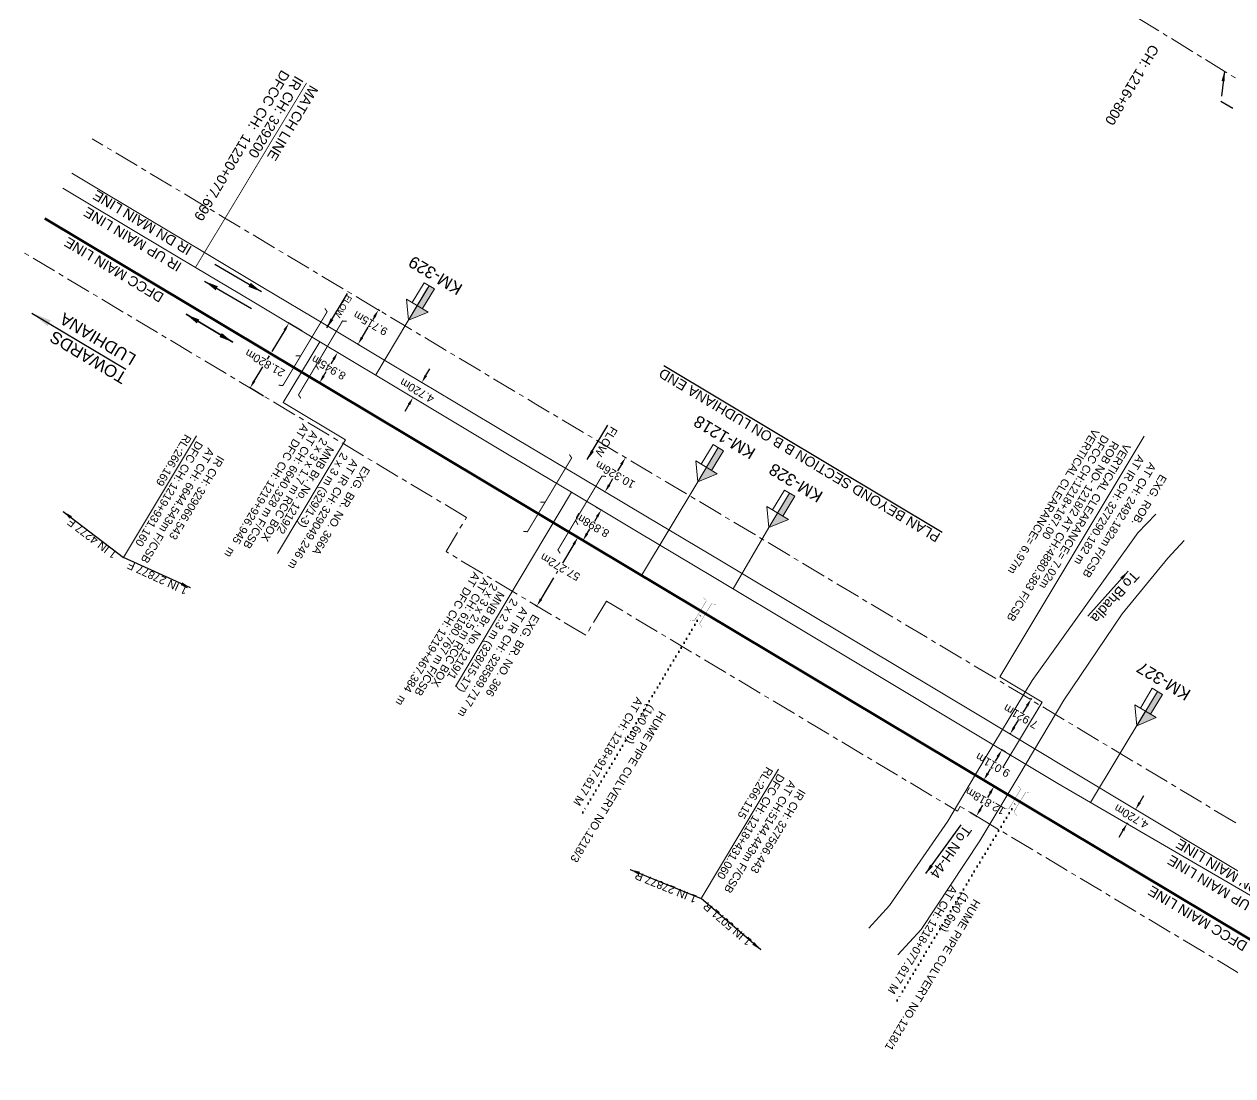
# Model space of a CAD drawing. Header units: metres. Extents: x 622835 to 629437, y 3390046 to 3394575.
# Drawn here: x 623036.9 to 623339, y 3393997.9 to 3394260.8 of the extents above; entities that cross this region are included whole.
import ezdxf
from ezdxf.enums import TextEntityAlignment as Align

# ---------------------------------------------------------------- set-up
doc = ezdxf.new("R2010")
doc.units = ezdxf.units.M
doc.header["$LTSCALE"] = 2
doc.header["$MEASUREMENT"] = 0
doc.header["$PDMODE"] = 35
doc.header["$PDSIZE"] = 5
for name, pattern in [('CENTER', [2, 1.25, -0.25, 0.25, -0.25]), ('DOT', [0.25, 0, -0.25]), ('PHANTOM2', [1.25, 0.625, -0.125, 0.125, -0.125, 0.125, -0.125])]:
    doc.linetypes.add(name, pattern=pattern)
doc.layers.get('Defpoints').update_dxf_attribs({"color": 5, "lineweight": 0})
for name, color, linetype, lineweight in [('C-ALIG-LABL-DG', 1, 'Continuous', 25), ('EXISTING BRIDGE DETAILS', 7, 'Continuous', 0), ('Existing IR Chainage', 7, 'Continuous', 0), ('Flyover', 34, 'Continuous', 0), ('IR Cut & Connection', 190, 'Continuous', 0), ('KM STONE', 7, 'Continuous', 0), ('LC DETAILS IN PLAN', 7, 'Continuous', 0), ('MATCH LINE', 7, 'Continuous', 0), ('Proposed Chainage', 10, 'Continuous', 0), ('PROPOSED DFCC TRACK', 1, 'Continuous', 0), ('PROPOSED GRADES IN PLAN', 10, 'Continuous', 0), ('Proposed TPTC Chainages', 10, 'Continuous', 0), ('RLY BOUNDARY', 32, 'CENTER', 0), ('Subroad Edge', 7, 'Continuous', 0)]:
    doc.layers.add(name, color=color, linetype=linetype, lineweight=lineweight)
for name, color, linetype in [('Dimension', 10, 'Continuous'), ('OP-3 CH UP', 7, 'Continuous'), ('title', 7, 'Continuous')]:
    doc.layers.add(name, color=color, linetype=linetype)
doc.styles.add('ARIAL', font='arial.ttf')
doc.styles.get("Standard").update_dxf_attribs({"font": 'arial.ttf'})
doc.styles.add('Style-Arial', font='arial.ttf')
doc.styles.add('Text', font='arial.ttf', dxfattribs={"height": 2})
doc.dimstyles.new('ISO-25', dxfattribs={"dimtxt": 2.5, "dimasz": 2.5, "dimexe": 1.25, "dimexo": 0.625, "dimtad": 1, "dimdec": 3, "dimtxsty": 'Standard', "dimcen": 2.5, "dimadec": 0, "dimazin": 0, "dimtfac": 1, "dimtdec": 3, "dimtmove": 0, "dimatfit": 3, "dimfxl": 1, "dimarcsym": 0})
doc.dimstyles.get("Standard").update_dxf_attribs({"dimtxt": 2.5, "dimasz": 2.5, "dimexe": 0.18, "dimexo": 0.0625, "dimgap": 0.09, "dimtad": 0, "dimtih": 1, "dimtoh": 1, "dimdec": 3, "dimzin": 0, "dimdsep": 46, "dimtxsty": 'Standard', "dimcen": 0.09, "dimaunit": 1, "dimadec": 4, "dimazin": 0, "dimtfac": 1, "dimtdec": 3, "dimtofl": 0, "dimtmove": 0, "dimatfit": 3, "dimfxl": 1, "dimtolj": 1, "dimtzin": 0, "dimarcsym": 0})
doc.dimstyles.new('Standard$0', dxfattribs={"dimscale": 15, "dimtxt": 0.18, "dimasz": 0.18, "dimexe": 0.18, "dimexo": 0.0625, "dimgap": 0.09, "dimtad": 1, "dimtih": 1, "dimtoh": 1, "dimzin": 0, "dimdsep": 46, "dimtxsty": 'Standard', "dimcen": -0.09, "dimclrd": 256, "dimclre": 256, "dimclrt": 256, "dimadec": 0, "dimazin": 0, "dimtfac": 1, "dimtofl": 0, "dimtmove": 0, "dimatfit": 3, "dimfxl": 1, "dimtolj": 1, "dimtzin": 0, "dimlwd": -1, "dimlwe": -1, "dimarcsym": 0})

# ---------------------------------------------------------------- blocks, each defined once
blk = doc.blocks.new('KM POST PLAN')
at = {"lineweight": 0, "extrusion": (0, 0, -1)}
h = blk.add_hatch(color=256, dxfattribs=at)
h.paths.add_polyline_path([(0, -20), (0, -8.47), (3, -8.47), (3, -20)])
h.paths.add_polyline_path([(0, -8.47), (0, 0), (6.25, -8.47), (3, -8.47)], flags=16)
at = {"lineweight": 0, "flags": 128}
for points in [[(0, 0), (-6.25, -8.47), (6.25, -8.47)], [(0, 0), (0, -20)], [(0, 0), (6.25, -8.47)], [(3, -8.47), (3, -20), (-3, -20), (-3, -8.47)]]:
    blk.add_lwpolyline(points, dxfattribs=at)
at = {"lineweight": 0, "style": 'Style-Arial'}
blk.add_attdef('KM-POST', text='', height=6, dxfattribs=at).set_placement((0, -26, -263.95), align=Align.MIDDLE_CENTER)
blk = doc.blocks.new('*D545')
at = {"layer": 'Defpoints', "color": 0, "ltscale": 2.5, "transparency": 16777216}
for p in [(623106.45, 3394183.98), (623093.35, 3394169.85), (623096.77, 3394167.81)]:
    blk.add_point(p, dxfattribs=at)
at = {"layer": 'RLY BOUNDARY', "color": 0, "lineweight": -2, "ltscale": 2.5, "transparency": 16777216}
for p, q in [((623102, 3394184.32), (623097.64, 3394177.03)), ((623106.4, 3394184.02), (623102.87, 3394186.13)), ((623094.38, 3394171.57), (623096.5, 3394175.12)), ((623096.72, 3394167.84), (623093.2, 3394169.95))]:
    blk.add_line(p, q, dxfattribs=at)
at = {"layer": 'RLY BOUNDARY', "color": 0, "ltscale": 2.5, "transparency": 16777216}
for points in [[(623101.72, 3394184.49), (623102.29, 3394184.15), (623103.03, 3394186.03)], [(623094.09, 3394171.74), (623094.66, 3394171.4), (623093.35, 3394169.85)]]:
    blk.add_solid(points, dxfattribs=at)
at = {"layer": 'RLY BOUNDARY', "color": 0, "lineweight": 9, "ltscale": 2.5, "transparency": 16777216, "insert": (623097.07, 3394176.08), "char_height": 2, "attachment_point": 5, "rotation": 150}
blk.add_mtext('\\A1;21.820m', dxfattribs=at)
blk = doc.blocks.new('*D546')
at = {"layer": 'Defpoints', "color": 0, "ltscale": 2.5, "transparency": 16777216}
for p in [(623115.24, 3394178.72), (623115.24, 3394178.72), (623110.7, 3394171.13)]:
    blk.add_point(p, dxfattribs=at)
at = {"layer": 'Dimension', "color": 0, "lineweight": -2, "ltscale": 2.5, "transparency": 16777216}
for p, q in [((623115.19, 3394178.75), (623115.09, 3394178.81)), ((623114.22, 3394177), (623113.54, 3394175.88)), ((623111.73, 3394172.84), (623112.4, 3394173.97)), ((623110.64, 3394171.16), (623110.54, 3394171.22))]:
    blk.add_line(p, q, dxfattribs=at)
at = {"layer": 'Dimension', "color": 0, "ltscale": 2.5, "transparency": 16777216}
for points in [[(623113.93, 3394177.18), (623114.5, 3394176.83), (623115.24, 3394178.72)], [(623111.44, 3394173.02), (623112.01, 3394172.67), (623110.7, 3394171.13)]]:
    blk.add_solid(points, dxfattribs=at)
at = {"layer": 'Dimension', "color": 0, "lineweight": 0, "ltscale": 2.5, "transparency": 16777216, "insert": (623112.97, 3394174.92), "char_height": 2, "attachment_point": 5, "rotation": 150}
blk.add_mtext('\\A1;8.945m', dxfattribs=at)
blk = doc.blocks.new('*D547')
at = {"layer": 'Defpoints', "color": 0, "ltscale": 2.5, "transparency": 16777216}
for p in [(623125.44, 3394189.35), (623125.79, 3394189.14), (623120.66, 3394180.56)]:
    blk.add_point(p, dxfattribs=at)
at = {"layer": 'RLY BOUNDARY', "color": 0, "lineweight": -2, "ltscale": 2.5, "transparency": 16777216}
for p, q in [((623124.42, 3394187.63), (623124.02, 3394186.97)), ((623125.74, 3394189.17), (623125.29, 3394189.44)), ((623121.34, 3394182.48), (623122.88, 3394185.06)), ((623120.61, 3394180.59), (623120.15, 3394180.86))]:
    blk.add_line(p, q, dxfattribs=at)
at = {"layer": 'RLY BOUNDARY', "color": 0, "ltscale": 2.5, "transparency": 16777216}
for points in [[(623124.13, 3394187.8), (623124.7, 3394187.46), (623125.44, 3394189.35)], [(623121.05, 3394182.65), (623121.62, 3394182.31), (623120.31, 3394180.77)]]:
    blk.add_solid(points, dxfattribs=at)
at = {"layer": 'RLY BOUNDARY', "color": 0, "lineweight": 9, "ltscale": 2.5, "transparency": 16777216, "insert": (623123.45, 3394186.01), "char_height": 2, "attachment_point": 5, "rotation": 150}
blk.add_mtext('\\A1;9.715m', dxfattribs=at)
blk = doc.blocks.new('*D548')
at = {"layer": 'Defpoints', "color": 0, "ltscale": 2.5, "transparency": 16777216}
for p in [(623174.78, 3394132.79), (623164.53, 3394115.65), (623165.04, 3394115.35)]:
    blk.add_point(p, dxfattribs=at)
at = {"layer": 'RLY BOUNDARY', "color": 0, "lineweight": -2, "ltscale": 2.5, "transparency": 16777216}
for p, q in [((623174.83, 3394132.76), (623175.44, 3394132.39)), ((623174.26, 3394130.77), (623171.44, 3394126.04)), ((623166.07, 3394117.06), (623170.3, 3394124.14)), ((623164.59, 3394115.62), (623165.2, 3394115.26))]:
    blk.add_line(p, q, dxfattribs=at)
at = {"layer": 'RLY BOUNDARY', "color": 0, "ltscale": 2.5, "transparency": 16777216}
for points in [[(623173.98, 3394130.94), (623174.55, 3394130.6), (623175.29, 3394132.49)], [(623165.78, 3394117.24), (623166.35, 3394116.89), (623165.04, 3394115.35)]]:
    blk.add_solid(points, dxfattribs=at)
at = {"layer": 'RLY BOUNDARY', "color": 0, "lineweight": 9, "ltscale": 2.5, "transparency": 16777216, "insert": (623170.87, 3394125.09), "char_height": 2, "attachment_point": 5, "rotation": 150}
blk.add_mtext('\\A1;57.272m', dxfattribs=at)
blk = doc.blocks.new('*D549')
at = {"layer": 'Defpoints', "color": 0, "ltscale": 2.5, "transparency": 16777216}
for p in [(623187.19, 3394152.46), (623187.19, 3394152.46), (623182.07, 3394143.87)]:
    blk.add_point(p, dxfattribs=at)
at = {"layer": 'RLY BOUNDARY', "color": 0, "lineweight": -2, "ltscale": 2.5, "transparency": 16777216}
for p, q in [((623186.17, 3394150.74), (623185.2, 3394149.12)), ((623187.14, 3394152.49), (623187.04, 3394152.55)), ((623183.09, 3394145.59), (623184.06, 3394147.21)), ((623182.02, 3394143.9), (623181.92, 3394143.96))]:
    blk.add_line(p, q, dxfattribs=at)
at = {"layer": 'RLY BOUNDARY', "color": 0, "ltscale": 2.5, "transparency": 16777216}
for points in [[(623185.88, 3394150.91), (623186.45, 3394150.57), (623187.19, 3394152.46)], [(623182.81, 3394145.76), (623183.38, 3394145.41), (623182.07, 3394143.87)]]:
    blk.add_solid(points, dxfattribs=at)
at = {"layer": 'RLY BOUNDARY', "color": 0, "lineweight": 9, "ltscale": 2.5, "transparency": 16777216, "insert": (623184.63, 3394148.16), "char_height": 2, "attachment_point": 5, "rotation": 150}
blk.add_mtext('\\A1;10.326m', dxfattribs=at)
blk = doc.blocks.new('*D550')
at = {"layer": 'Defpoints', "color": 0, "ltscale": 2.5, "transparency": 16777216}
for p in [(623179.83, 3394140.12), (623175.27, 3394132.5), (623176.55, 3394131.73)]:
    blk.add_point(p, dxfattribs=at)
at = {"layer": 'Dimension', "color": 0, "lineweight": -2, "ltscale": 2.5, "transparency": 16777216}
for p, q in [((623179.88, 3394140.09), (623181.27, 3394139.26)), ((623180.08, 3394137.63), (623179.4, 3394136.49)), ((623177.58, 3394133.45), (623178.26, 3394134.59)), ((623175.32, 3394132.47), (623176.71, 3394131.64))]:
    blk.add_line(p, q, dxfattribs=at)
at = {"layer": 'Dimension', "color": 0, "ltscale": 2.5, "transparency": 16777216}
for points in [[(623179.8, 3394137.81), (623180.37, 3394137.46), (623181.11, 3394139.35)], [(623177.29, 3394133.62), (623177.87, 3394133.28), (623176.55, 3394131.73)]]:
    blk.add_solid(points, dxfattribs=at)
at = {"layer": 'Dimension', "color": 0, "lineweight": 0, "ltscale": 2.5, "transparency": 16777216, "insert": (623178.83, 3394135.54), "char_height": 2, "attachment_point": 5, "rotation": 150}
blk.add_mtext('\\A1;8.898m', dxfattribs=at)
blk = doc.blocks.new('*D503')
at = {"layer": 'Defpoints', "color": 0, "ltscale": 2.5, "transparency": 16777216}
for p in [(623277.71, 3394071.21), (623279.33, 3394070.24), (623273.28, 3394063.8)]:
    blk.add_point(p, dxfattribs=at)
at = {"layer": 'Dimension', "color": 0, "lineweight": -2, "ltscale": 2.5, "transparency": 16777216}
for p, q in [((623277.77, 3394071.18), (623279.49, 3394070.15)), ((623278.31, 3394068.53), (623277.69, 3394067.49)), ((623273.34, 3394063.77), (623275.06, 3394062.74)), ((623275.93, 3394064.55), (623276.55, 3394065.58))]:
    blk.add_line(p, q, dxfattribs=at)
at = {"layer": 'Dimension', "color": 0, "ltscale": 2.5, "transparency": 16777216}
for points in [[(623278.02, 3394068.7), (623278.59, 3394068.35), (623279.33, 3394070.24)], [(623275.64, 3394064.72), (623276.21, 3394064.38), (623274.9, 3394062.83)]]:
    blk.add_solid(points, dxfattribs=at)
at = {"layer": 'Dimension', "color": 0, "lineweight": 0, "ltscale": 2.5, "transparency": 16777216, "insert": (623277.12, 3394066.54), "char_height": 2, "attachment_point": 5, "rotation": 150}
blk.add_mtext('\\A1;12.818m', dxfattribs=at)
blk = doc.blocks.new('*D504')
at = {"layer": 'Defpoints', "color": 0, "ltscale": 2.5, "transparency": 16777216}
for p in [(623281.28, 3394079.38), (623282.26, 3394078.79), (623277.71, 3394071.21)]:
    blk.add_point(p, dxfattribs=at)
at = {"layer": 'Dimension', "color": 0, "lineweight": -2, "ltscale": 2.5, "transparency": 16777216}
for p, q in [((623282.21, 3394078.82), (623281.13, 3394079.47)), ((623280.25, 3394077.66), (623279.58, 3394076.54)), ((623277.77, 3394073.51), (623278.44, 3394074.63)), ((623277.66, 3394071.24), (623276.58, 3394071.89))]:
    blk.add_line(p, q, dxfattribs=at)
at = {"layer": 'Dimension', "color": 0, "ltscale": 2.5, "transparency": 16777216}
for points in [[(623279.97, 3394077.83), (623280.54, 3394077.49), (623281.28, 3394079.38)], [(623277.48, 3394073.68), (623278.05, 3394073.34), (623276.74, 3394071.8)]]:
    blk.add_solid(points, dxfattribs=at)
at = {"layer": 'Dimension', "color": 0, "lineweight": 0, "ltscale": 2.5, "transparency": 16777216, "insert": (623279.01, 3394075.59), "char_height": 2, "attachment_point": 5, "rotation": 150}
blk.add_mtext('\\A1;9.011m', dxfattribs=at)
blk = doc.blocks.new('*D505')
at = {"layer": 'Defpoints', "color": 0, "ltscale": 2.5, "transparency": 16777216}
for p in [(623288.61, 3394092.12), (623288.85, 3394091.97), (623283.59, 3394083.21)]:
    blk.add_point(p, dxfattribs=at)
at = {"layer": 'Dimension', "color": 0, "lineweight": -2, "ltscale": 2.5, "transparency": 16777216}
for p, q in [((623287.58, 3394090.4), (623286.55, 3394088.69)), ((623288.8, 3394092), (623288.45, 3394092.21)), ((623284.37, 3394085.07), (623285.4, 3394086.78)), ((623283.53, 3394083.24), (623283.19, 3394083.45))]:
    blk.add_line(p, q, dxfattribs=at)
at = {"layer": 'Dimension', "color": 0, "ltscale": 2.5, "transparency": 16777216}
for points in [[(623287.29, 3394090.58), (623287.86, 3394090.23), (623288.61, 3394092.12)], [(623284.08, 3394085.24), (623284.66, 3394084.9), (623283.34, 3394083.35)]]:
    blk.add_solid(points, dxfattribs=at)
at = {"layer": 'Dimension', "color": 0, "lineweight": 0, "ltscale": 2.5, "transparency": 16777216, "insert": (623285.97, 3394087.74), "char_height": 2, "attachment_point": 5, "rotation": 150}
blk.add_mtext('\\A1;7.921m', dxfattribs=at)
blk = doc.blocks.new('*D506')
at = {"layer": 'Defpoints', "color": 0, "ltscale": 2.5, "transparency": 16777216}
for p in [(623314.71, 3394064.5), (623315, 3394064.33), (623312.86, 3394060.76)]:
    blk.add_point(p, dxfattribs=at)
at = {"layer": 'Dimension', "color": 0, "lineweight": -2, "ltscale": 2.5, "transparency": 16777216}
for p, q in [((623315.74, 3394066.21), (623316.76, 3394067.93)), ((623314.94, 3394064.36), (623314.56, 3394064.59)), ((623312.81, 3394060.79), (623312.42, 3394061.02)), ((623311.55, 3394059.21), (623310.53, 3394057.5))]:
    blk.add_line(p, q, dxfattribs=at)
at = {"layer": 'Dimension', "color": 0, "ltscale": 2.5, "transparency": 16777216}
for points in [[(623315.45, 3394066.39), (623316.02, 3394066.04), (623314.71, 3394064.5)], [(623311.27, 3394059.39), (623311.84, 3394059.04), (623312.58, 3394060.93)]]:
    blk.add_solid(points, dxfattribs=at)
at = {"layer": 'Dimension', "color": 0, "lineweight": 0, "ltscale": 2.5, "transparency": 16777216, "insert": (623313.64, 3394062.71), "char_height": 2, "attachment_point": 5, "rotation": 150}
blk.add_mtext('\\A1;4.720m', dxfattribs=at)
blk = doc.blocks.new('*D507')
at = {"layer": 'Defpoints', "color": 0, "ltscale": 2.5, "transparency": 16777216}
for p in [(623136.27, 3394171.22), (623136.27, 3394171.22), (623134.07, 3394167.45)]:
    blk.add_point(p, dxfattribs=at)
at = {"layer": 'Dimension', "color": 0, "lineweight": -2, "ltscale": 2.5, "transparency": 16777216}
for p, q in [((623137.28, 3394172.95), (623138.29, 3394174.67)), ((623136.22, 3394171.25), (623136.12, 3394171.31)), ((623134.02, 3394167.48), (623133.92, 3394167.54)), ((623133.06, 3394165.72), (623132.06, 3394164))]:
    blk.add_line(p, q, dxfattribs=at)
at = {"layer": 'Dimension', "color": 0, "ltscale": 2.5, "transparency": 16777216}
for points in [[(623136.99, 3394173.11), (623137.57, 3394172.78), (623136.27, 3394171.22)], [(623132.78, 3394165.89), (623133.35, 3394165.56), (623134.07, 3394167.45)]]:
    blk.add_solid(points, dxfattribs=at)
at = {"layer": 'Dimension', "color": 0, "lineweight": 0, "ltscale": 2.5, "transparency": 16777216, "insert": (623135.08, 3394169.18), "char_height": 2, "attachment_point": 5, "rotation": 150}
blk.add_mtext('\\A1;4.720m', dxfattribs=at)

msp = doc.modelspace()

# ---------------------------------------------------------------- linework, layer by layer
at = {"layer": 'EXISTING BRIDGE DETAILS', "linetype": 'Continuous', "lineweight": 0}
msp.add_lwpolyline([(623110.7413, 3394181.4118), (623101.6473, 3394166.2027), (623117.1727, 3394156.9197), (623100.1567, 3394128.4616)], dxfattribs=at)
at = {"layer": 'EXISTING BRIDGE DETAILS', "linetype": 'Continuous', "lineweight": 0, "flags": 128}
msp.add_lwpolyline([(623173.688, 3394143.7826), (623144.6803, 3394095.2159)], dxfattribs=at)
at = {"layer": 'Existing IR Chainage', "color": 7, "linetype": 'Continuous', "lineweight": 13}
for p, q in [((623137.727, 3394194.7623, -149.5627), (623124.7659, 3394173.1159, -149.5627)), ((623223.0534, 3394134.9678), (623214.0918, 3394119.6206)), ((623317.0336, 3394088.8252, 260.5867), (623303.4531, 3394066.2325))]:
    msp.add_line(p, q, dxfattribs=at)
at = {"layer": 'Flyover', "flags": 128}
for points in [[(623247.9797, 3394034.8331), (623253.2021, 3394040.4397), (623267.7524, 3394061.5301), (623277.3331, 3394077.7027), (623288.8235, 3394096.7564), (623315.274, 3394133.6456), (623319.7939, 3394138.3158)], [(623255.2675, 3394028.1512), (623261.0605, 3394034.4695), (623275.7567, 3394056.6187), (623285.5062, 3394072.9245), (623296.7243, 3394091.7686), (623311.3848, 3394113.4208), (623322.7506, 3394127.3095), (623326.857, 3394131.6811)]]:
    msp.add_lwpolyline(points, dxfattribs=at)
at = {"layer": 'IR Cut & Connection', "color": 7, "lineweight": 0, "flags": 128}
for points in [[(623394.5744, 3394016.4904), (623297.5386, 3394074.8216), (623275.5004, 3394088.0648), (623255.2069, 3394100.2179), (623233.8514, 3394112.9449), (623211.5864, 3394126.2787), (623192.2404, 3394137.8022), (623175.9289, 3394147.5302), (623159.6632, 3394157.2308), (623144.1059, 3394166.5344), (623128.4405, 3394175.9028), (623112.3426, 3394185.5327), (623096.1364, 3394195.2273), (623081.9312, 3394203.7231), (623067.7187, 3394212.2233), (623051.7067, 3394221.7964), (623048.7766, 3394223.5482)], [(623393.134, 3394014.0814), (623295.252, 3394071.0015), (623273.0513, 3394084.3117), (623252.7589, 3394096.4642), (623231.5801, 3394109.1474), (623209.3152, 3394122.4811), (623189.9789, 3394134.0608), (623173.688, 3394143.7826), (623157.6789, 3394153.3362), (623141.8651, 3394162.792), (623126.2814, 3394172.1103), (623110.1077, 3394181.7964), (623093.8482, 3394191.5339), (623079.6942, 3394199.9847), (623065.4516, 3394208.4894), (623049.455, 3394218.0347), (623046.5253, 3394219.783)]]:
    msp.add_lwpolyline(points, dxfattribs=at)
at = {"layer": 'LC DETAILS IN PLAN', "lineweight": 13, "flags": 128}
msp.add_lwpolyline([(623316.8497, 3394157.8123), (623280.7937, 3394097.6274), (623291.3357, 3394091.3088), (623281.551, 3394074.9839)], dxfattribs=at)
at = {"layer": 'MATCH LINE', "linetype": 'PHANTOM2', "ltscale": 15, "const_width": 0.2}
msp.add_lwpolyline([(623107.4598, 3394246.1064), (623079.6942, 3394199.9847)], dxfattribs=at)
at = {"layer": 'Proposed Chainage', "lineweight": 0}
msp.add_line((623205.2375, 3394146.3734), (623191.2259, 3394122.9525), dxfattribs=at)
at = {"layer": 'PROPOSED DFCC TRACK', "color": 1, "linetype": 'Continuous', "lineweight": 50, "flags": 128}
msp.add_lwpolyline([(623387.8841, 3394005.3011), (623042.0055, 3394212.224)], dxfattribs=at)
at = {"layer": 'PROPOSED DFCC TRACK', "color": 7, "linetype": 'Continuous', "const_width": 0.25, "flags": 128}
for points in [[(623104.7352, 3394177.8455), (623105.9714, 3394177.8403), (623112.6037, 3394188.8917), (623112.017, 3394189.7655)], [(623110.4492, 3394174.4445), (623109.8595, 3394175.531), (623116.4559, 3394186.6038), (623117.5034, 3394186.5006)], [(623165.8692, 3394141.3019), (623167.1054, 3394141.2967), (623173.7377, 3394152.3481), (623173.151, 3394153.2219)], [(623175.2957, 3394135.6776), (623174.706, 3394136.7641), (623181.3024, 3394147.8369), (623182.3498, 3394147.7337)]]:
    msp.add_lwpolyline(points, dxfattribs=at)
at = {"layer": 'PROPOSED DFCC TRACK', "linetype": 'Continuous', "flags": 128}
for points, const_width in [([(623105.9714, 3394177.8403), (623101.5367, 3394170.4475), (623100.4895, 3394170.5527)], 0.25), ([(623109.8595, 3394175.531), (623105.4459, 3394168.1256), (623106.0343, 3394167.2529)], 0.25), ([(623167.1054, 3394141.2967), (623162.6707, 3394133.9039), (623161.6235, 3394134.0091)], 0.25), ([(623174.706, 3394136.7641), (623170.2924, 3394129.3586), (623170.8807, 3394128.4859)], 0.25), ([(623207.3672, 3394116.6364), (623204.4275, 3394111.684), (623203.3029, 3394111.8012)], 0.05), ([(623204.3989, 3394111.7011), (623207.3958, 3394116.6193), (623206.6803, 3394117.4206)], 0.05), ([(623205.6863, 3394110.9576), (623208.6862, 3394115.8807), (623209.8109, 3394115.7639)], 0.05), ([(623208.6431, 3394115.8735), (623205.7004, 3394110.9161), (623206.3356, 3394109.9807)], 0.05), ([(623285.977, 3394069.6079), (623283.0373, 3394064.6554), (623281.9127, 3394064.7727)], 0.05), ([(623283.0086, 3394064.6726), (623286.0056, 3394069.5908), (623285.29, 3394070.392)], 0.05), ([(623284.2961, 3394063.929), (623287.296, 3394068.8522), (623288.4207, 3394068.7353)], 0.05), ([(623287.2528, 3394068.845), (623284.3102, 3394063.8876), (623284.9454, 3394062.9522)], 0.05)]:
    msp.add_lwpolyline(points, dxfattribs=dict(at, const_width=const_width))
at = {"layer": 'PROPOSED GRADES IN PLAN', "linetype": 'Continuous', "lineweight": 0}
for p, q in [((623079.9338, 3394157.8658), (623061.7356, 3394127.4305)), ((623225.462, 3394074.589), (623206.1264, 3394042.2514))]:
    msp.add_line(p, q, dxfattribs=at)
at = {"layer": 'PROPOSED GRADES IN PLAN', "linetype": 'Continuous', "lineweight": 0, "flags": 128}
for points in [[(623078.4661, 3394119.8629), (623061.728, 3394127.4352), (623046.5785, 3394138.9925)], [(623221.0431, 3394029.3555), (623206.1264, 3394042.2514), (623188.3526, 3394049.4616)]]:
    msp.add_lwpolyline(points, dxfattribs=at)
at = {"layer": 'Proposed TPTC Chainages', "linetype": 'DOT', "lineweight": 50, "ltscale": 5}
for points in [[(623176.5062, 3394063.7573), (623206.4536, 3394113.8425)], [(623255.116, 3394016.7288), (623285.0634, 3394066.8139)]]:
    msp.add_lwpolyline(points, close=True, dxfattribs=at)
at = {"layer": 'RLY BOUNDARY', "lineweight": 20, "ltscale": 2.5, "flags": 128}
for points in [[(623255.5707, 3394299.1115), (623434.452, 3394188.9817)], [(623399.7265, 3394025.0611), (623302.6907, 3394083.3922), (623280.6447, 3394096.6402), (623260.3355, 3394108.8027), (623238.98, 3394121.5296), (623216.714, 3394134.864), (623197.3579, 3394146.3936), (623181.051, 3394156.1188), (623164.7905, 3394165.8163), (623149.2384, 3394175.1168), (623133.5731, 3394184.4852), (623117.4763, 3394194.1144), (623101.27, 3394203.8091), (623087.0641, 3394212.3053), (623072.8515, 3394220.8055), (623056.8382, 3394230.3794), (623053.9081, 3394232.1312)], [(623147.4492, 3394137.489), (623036.8716, 3394203.6424)], [(623182.4063, 3394116.5759), (623177.2925, 3394108.0232), (623142.3283, 3394128.9293), (623147.4492, 3394137.489)], [(623383.4513, 3393997.8923), (623270.8668, 3394065.2462), (623270.1657, 3394064.0736), (623182.4063, 3394116.5759)]]:
    msp.add_lwpolyline(points, dxfattribs=at)

# ---------------------------------------------------------------- block references
at = {"layer": 'KM STONE'}
ref = msp.add_blockref('KM POST PLAN', (623132.9765, 3394186.8175, -149.5627), dxfattribs=dict(at, xscale=0.4999999915774805, yscale=0.4999999915774805, zscale=0.4999999915774805, rotation=148.9903102435655))
ref.add_attrib('KM-POST', 'KM-329', dxfattribs={"layer": '0', "height": 3, "rotation": 148.99031, "style": 'Style-Arial'}).set_placement((623139.6739, 3394197.9595, -281.5364), align=Align.MIDDLE_CENTER)
ref = msp.add_blockref('KM POST PLAN', (623223.0534, 3394134.9678), dxfattribs=dict(at, xscale=0.4999999915774805, yscale=0.4999999915774805, zscale=0.4999999915774805, rotation=148.9903102435655))
ref.add_attrib('KM-POST', 'KM-328', dxfattribs={"layer": '0', "height": 3, "rotation": 148.99031, "style": 'Style-Arial'}).set_placement((623229.7508, 3394146.1099, -131.9737), align=Align.MIDDLE_CENTER)
ref = msp.add_blockref('KM POST PLAN', (623314.9998, 3394085.4238, 260.5867), dxfattribs=dict(at, xscale=0.4999999915774805, yscale=0.4999999915774805, zscale=0.4999999915774805, rotation=148.9903102435655))
ref.add_attrib('KM-POST', 'KM-327', dxfattribs={"layer": '0', "height": 3, "rotation": 148.99031, "style": 'Style-Arial'}).set_placement((623321.6972, 3394096.5659, 128.613), align=Align.MIDDLE_CENTER)
at = {"layer": 'Proposed Chainage', "lineweight": 0}
ref = msp.add_blockref('KM POST PLAN', (623205.2375, 3394146.3734), dxfattribs=dict(at, xscale=0.4999999999999997, yscale=0.4999999999999997, zscale=0.4999999999999997, rotation=149))
ref.add_attrib('KM-POST', 'KM-1218', dxfattribs={"layer": '0', "color": 10, "height": 3, "rotation": 149, "style": 'Style-Arial'}).set_placement((623211.933, 3394157.5165, -131.9737), align=Align.MIDDLE_CENTER)

# ---------------------------------------------------------------- texts
at = {"style": 'ARIAL'}
msp.add_text('%%UPLAN BEYOND SECTION B B ON LUDHIANA END', height=2.5, rotation=149.123596, dxfattribs=at).set_placement((623266.127, 3394133.291, 306.3582))
at = {"layer": 'C-ALIG-LABL-DG', "color": 1, "lineweight": 25, "style": 'ARIAL'}
msp.add_text('CH: 1216+800', height=2.5, rotation=239.123596, dxfattribs=at).set_placement((623318.5311, 3394255.9512))
at = {"layer": 'EXISTING BRIDGE DETAILS'}
for s, height, rotation, p in [('FLOW', 1.5, 239.014727, (623117.626, 3394193.2068)), ('FLOW', 2, 239.014727, (623183.6277, 3394160.4171)), ('2 x 3 m (329/1-3)', 2, 239.123596, (623116.2295, 3394153.8904)), ('AT IR CH: 329049.246 m', 2, 239.123596, (623118.8186, 3394152.2208)), ('EXG. BR. NO. 366A ', 2, 239.123596, (623121.732, 3394150.4788)), ('2 x 2.3 m (328/15-17)', 2, 239.123596, (623158.7226, 3394117.4092)), ('AT IR CH: 328589.717 m', 2, 239.123596, (623161.2718, 3394115.2423)), ('EXG. BR. NO. 366', 2, 239.123596, (623164.0758, 3394113.4486))]:
    msp.add_text(s, height=height, rotation=rotation, dxfattribs=at).set_placement(p)
at = {"layer": 'EXISTING BRIDGE DETAILS', "color": 10}
for s, p in [('AT DFC CH: 1219+926.945  m', (623106.4483, 3394161.073)), ('AT CH: 6640.328 m F/CSB', (623108.7804, 3394159.3183)), ('2 x 3 x 1.7 m RCC BOX', (623111.1126, 3394157.5635)), (' MNB Br. No. 1219/2', (623113.1312, 3394156.2585)), ('AT DFC CH: 1219+467.384  m', (623149.2539, 3394124.0262)), ('AT CH: 6180.767 m F/CSB', (623151.6044, 3394122.5318)), ('2 x 3 x 2.5 m RCC BOX', (623153.6719, 3394121.2066)), (' MNB Br. No. 1219/1', (623155.7395, 3394119.8814))]:
    msp.add_text(s, height=2, rotation=239.123596, dxfattribs=at).set_placement(p)
at = {"layer": 'IR Cut & Connection', "color": 7, "lineweight": -3, "style": 'ARIAL'}
for s, p in [('IR DN MAIN LINE', (623054.4084, 3394218.3728, 306.8582)), ('IR UP MAIN LINE', (623052.0749, 3394214.1502, -261.9693)), ('IR DN MAIN LINE', (623325.1128, 3394056.2331, 306.8582)), ('IR UP MAIN LINE', (623323.0243, 3394052.1418, -261.9693))]:
    msp.add_text(s, height=2.5, rotation=149, dxfattribs=at).set_placement(p, align=Align.MIDDLE_RIGHT)
at = {"layer": 'LC DETAILS IN PLAN', "color": 10, "lineweight": 13, "style": 'Style-Arial'}
for s, p in [('VERTICAL CLEARANCE= 6.97m', (623304.0403, 3394159.8605)), ('DFCC CH:1218+167.00', (623306.4318, 3394158.3085)), (' ROB NO- 1218/2 AT CH:4880.383 F/CSB', (623309.367, 3394157.4364))]:
    msp.add_text(s, height=2, rotation=239.167444, dxfattribs=at).set_placement(p)
at = {"layer": 'LC DETAILS IN PLAN', "lineweight": 13, "style": 'Style-Arial'}
for s, p in [('VERTICAL CLEARANCE= 7.02m', (623311.9022, 3394156.1666)), ('AT IR CH: 327290.182 m', (623315.3248, 3394153.3089)), ('AT CH: 2492.182m F/CSB', (623318.229, 3394151.4154)), ('EXG. ROB. ', (623320.9026, 3394148.4359))]:
    msp.add_text(s, height=2, rotation=239.167444, dxfattribs=at).set_placement(p)
at = {"layer": 'MATCH LINE', "linetype": 'Continuous'}
for s, p in [('IR CH: 329200 ', (623104.6613, 3394248.1186)), ('MATCH LINE', (623108.3714, 3394245.7843))]:
    msp.add_text(s, height=2.5, rotation=239.034667, dxfattribs=at).set_placement(p)
at = {"layer": 'Proposed Chainage', "lineweight": 0, "insert": (623080.2747, 3394211.9783), "char_height": 2.500001, "attachment_point": 6, "rotation": 239.216686, "line_spacing_factor": 0.6, "style": 'Style-Arial'}
msp.add_mtext(' DFCC CH:  11220+077.699', dxfattribs=at)
at = {"layer": 'PROPOSED DFCC TRACK', "color": 10, "linetype": 'Continuous', "lineweight": -3, "ltscale": 5, "style": 'ARIAL'}
for s, p in [(' DFCC MAIN LINE', (623047.8941, 3394207.6947)), ('DFCC MAIN LINE', (623318.7871, 3394045.5313))]:
    msp.add_text(s, height=2.5, rotation=149.045902, dxfattribs=at).set_placement(p, align=Align.RIGHT)
at = {"layer": 'PROPOSED GRADES IN PLAN', "lineweight": 0, "char_height": 2, "attachment_point": 4, "rotation": 239.123596, "line_spacing_factor": 1.08, "style": 'Style-Arial'}
for s, insert in [('\\pxsm1;AT CH: 6644.543m F/CSB\\PDFC CH: 1219+931.160\\PRL:266.169', (623080.8132, 3394156.2516)), ('\\pxsm1;AT CH:5144.443m F/CSB\\PDFC CH: 1218+431.060\\PRL:266.115', (623226.2034, 3394073.0999))]:
    msp.add_mtext(s, dxfattribs=dict(at, insert=insert))
at = {"layer": 'PROPOSED GRADES IN PLAN', "color": 7, "lineweight": 0, "char_height": 2, "attachment_point": 4, "line_spacing_factor": 1.08, "style": 'Style-Arial'}
for s, insert, rotation in [('IR CH: 329066.543', (623086.1777, 3394152.6584), 238.961526), ('IR CH: 327566.443', (623231.4641, 3394069.3031), 239.101824)]:
    msp.add_mtext(s, dxfattribs=dict(at, insert=insert, rotation=rotation))
at = {"layer": 'PROPOSED GRADES IN PLAN', "lineweight": 13, "char_height": 2, "line_spacing_factor": 0.84, "style": 'Style-Arial'}
for s, insert, attachment_point, rotation in [('1 IN 4277 F ', (623060.2748, 3394128.5998), 7, 142.658919), ('1 IN 27877 F ', (623063.2831, 3394126.6588), 9, 155.313342), ('1 IN 27877 R ', (623205.261, 3394042.8606), 7, 157.783956), ('1 IN 5071 R ', (623207.6605, 3394041.5058), 9, 139.155861)]:
    msp.add_mtext(s, dxfattribs=dict(at, insert=insert, attachment_point=attachment_point, rotation=rotation))
at = {"layer": 'Proposed TPTC Chainages', "color": 1, "lineweight": 0, "char_height": 2, "width": 45.642326, "attachment_point": 4, "rotation": 239, "line_spacing_factor": 0.6, "style": 'ARIAL'}
for s, insert in [('\\pxsm0.5;HUME PIPE CULVERT NO.1218/3\\P \\P(1x0.6m)\\P\\P\\psm1;AT CH: 1218+917.617 M', (623193.6727, 3394090.4967)), ('\\pxsm0.5;HUME PIPE CULVERT NO.1218/1\\P \\P(1x0.6m)\\P\\P\\psm1;AT CH: 1218+077.617 M', (623272.2825, 3394043.4682))]:
    msp.add_mtext(s, dxfattribs=dict(at, insert=insert))
at = {"layer": 'Subroad Edge', "style": 'Text'}
for s, rotation, p in [('To Bhadla', 227.996768, (623313.9597, 3394124.2988)), ('To NH-44', 234.785295, (623271.8521, 3394060.7615))]:
    msp.add_text(s, height=2.5, rotation=rotation, dxfattribs=at).set_placement(p)
at = {"layer": 'title', "linetype": 'Continuous'}
for s, p in [('LUDHIANA', (623065.1394, 3394177.9349)), ('TOWARDS', (623062.8458, 3394173.2825))]:
    msp.add_text(s, height=3, rotation=149.123596, dxfattribs=at).set_placement(p)

# ---------------------------------------------------------------- dimensions: what is measured, and where the dimension line sits
at = {"layer": 'Dimension', "lineweight": 0, "ltscale": 2.5}
for p1, p2, distance, text, picture, middle in [((623110.6984, 3394171.1282), (623115.2449, 3394178.7198), 0, '8.945m', '*D546', (623112.9717, 3394174.924)), ((623283.5874, 3394083.2052), (623288.854, 3394091.9695), 0.2886, '7.921m', '*D505', (623285.9733, 3394087.736)), ((623277.715, 3394071.2101), (623282.2597, 3394078.7909), 1.1404, '9.011m', '*D504', (623279.0093, 3394075.5869)), ((623273.2825, 3394063.8011), (623277.715, 3394071.2101), -1.8867, '12.818m', '*D503', (623277.1178, 3394066.537)), ((623312.8624, 3394060.7608), (623314.9953, 3394064.3278), 0.3308, '4.720m', '*D506', (623313.645, 3394062.714))]:
    dim = msp.add_aligned_dim(p1=p1, p2=p2, distance=distance, text=text, dimstyle='Standard$0', override={"dimscale": 1, "dimtxt": 2, "dimasz": 2, "dimtad": 0, "dimdec": 3, "dimpost": 'm', "dimcen": 0.09, "dimclrd": 0, "dimclre": 0, "dimclrt": 0, "dimaunit": 1, "dimadec": 4, "dimtdec": 3, "dimlwd": 65534, "dimlwe": 65534}, dxfattribs=at)
    dim.commit()
    dim.dimension.update_dxf_attribs({"geometry": picture, "text_midpoint": middle, "text_rotation": 150})
for base, p1, p2, angle, text, picture, middle in [((623136.2732, 3394171.2186), (623134.0732, 3394167.4512), (623136.2732, 3394171.2186), 59.717438, '4.720m', '*D507', (623135.0818, 3394169.1783)), ((623176.553, 3394131.7306), (623179.8292, 3394140.1178), (623175.2705, 3394132.4978), 239.109906, '8.898m', '*D550', (623178.8325, 3394135.5409))]:
    dim = msp.add_linear_dim(base=base, p1=p1, p2=p2, angle=angle, text=text, dimstyle='Standard$0', override={"dimscale": 1, "dimtxt": 2, "dimasz": 2, "dimtad": 0, "dimdec": 3, "dimpost": 'm', "dimcen": 0.09, "dimclrd": 0, "dimclre": 0, "dimclrt": 0, "dimaunit": 1, "dimadec": 4, "dimtdec": 3, "dimlwd": 65534, "dimlwe": 65534}, dxfattribs=at)
    dim.commit()
    dim.dimension.update_dxf_attribs({"geometry": picture, "text_midpoint": middle, "dimtype": 129, "text_rotation": 150})
at = {"layer": 'RLY BOUNDARY', "color": 1, "lineweight": 9, "ltscale": 2.5}
for base, p1, p2, angle, text, picture, middle in [((623125.442, 3394189.3492), (623120.6596, 3394180.5574), (623125.7932, 3394189.1392), 59.111898, '9.715m', '*D547', (623123.4456, 3394186.0119)), ((623093.35, 3394169.8541), (623106.4539, 3394183.9846), (623096.7746, 3394167.8053), 239.109906, '21.820m', '*D545', (623097.0732, 3394176.0775)), ((623165.0422, 3394115.348), (623174.7793, 3394132.7917), (623164.5317, 3394115.6532), 239.123596, '57.272m', '*D548', (623170.8672, 3394125.09))]:
    dim = msp.add_linear_dim(base=base, p1=p1, p2=p2, angle=angle, text=text, dimstyle='Standard$0', override={"dimscale": 1, "dimtxt": 2, "dimasz": 2, "dimtad": 0, "dimdec": 3, "dimpost": 'm', "dimcen": 0.09, "dimclrd": 0, "dimclre": 0, "dimclrt": 0, "dimaunit": 1, "dimadec": 4, "dimtdec": 3, "dimlwd": 65534, "dimlwe": 65534}, dxfattribs=at)
    dim.commit()
    dim.dimension.update_dxf_attribs({"geometry": picture, "text_midpoint": middle, "dimtype": 129, "text_rotation": 150})
dim = msp.add_aligned_dim(p1=(623182.0702, 3394143.8676), p2=(623187.1923, 3394152.4562), distance=0, text='10.326m', dimstyle='Standard$0', override={"dimscale": 1, "dimtxt": 2, "dimasz": 2, "dimtad": 0, "dimdec": 3, "dimpost": 'm', "dimcen": 0.09, "dimclrd": 0, "dimclre": 0, "dimclrt": 0, "dimaunit": 1, "dimadec": 4, "dimtdec": 3, "dimlwd": 65534, "dimlwe": 65534}, dxfattribs=at)
dim.commit()
dim.dimension.update_dxf_attribs({"geometry": '*D549', "text_midpoint": (623184.6312, 3394148.1619), "text_rotation": 150})

# ---------------------------------------------------------------- leaders
at = {"color": 7, "lineweight": 15}
for points in [[(623112.5494, 3394184.9123), (623117.6778, 3394193.4893)], [(623177.6434, 3394151.9339), (623182.7718, 3394160.5109)]]:
    msp.add_leader(points, dimstyle='ISO-25', override={"dimasz": 2.5, "dimtad": 0}, dxfattribs=at)
at = {"layer": 'IR Cut & Connection', "color": 7}
for points in [[(623096.2335, 3394193.867), (623084.511, 3394200.7482)], [(623081.9852, 3394196.5276), (623093.7347, 3394189.6959)]]:
    msp.add_leader(points, dimstyle='ISO-25', override={"dimscale": 1, "dimtxt": 3, "dimasz": 3.5, "dimtad": 0, "dimdec": 3, "dimzin": 2, "dimtdec": 3}, dxfattribs=at)
at = {"layer": 'OP-3 CH UP', "color": 1, "lineweight": 25, "ltscale": 2}
msp.add_leader([(623046.5785, 3394138.9925), (623061.7349, 3394127.4293)], dimstyle='Standard', dxfattribs=at)
for points in [[(623078.4661, 3394119.8629), (623061.7362, 3394127.4314)], [(623221.0431, 3394029.3555), (623206.1264, 3394042.2514)]]:
    msp.add_leader(points, dimstyle='Standard', override={"dimgap": 0.09, "dimtad": 0}, dxfattribs=at)
at = {"layer": 'PROPOSED DFCC TRACK', "linetype": 'Continuous', "lineweight": 0}
for points in [[(623077.3454, 3394188.2624), (623088.993, 3394181.2941)], [(623088.993, 3394181.2941), (623077.3454, 3394188.2624)]]:
    msp.add_leader(points, dimstyle='ISO-25', override={"dimscale": 1, "dimtxt": 3, "dimasz": 3.5, "dimtad": 0, "dimdec": 3, "dimzin": 2, "dimtdec": 3}, dxfattribs=at)
at = {"layer": 'PROPOSED GRADES IN PLAN', "linetype": 'Continuous', "lineweight": 0}
msp.add_leader([(623188.3526, 3394049.4616), (623206.1264, 3394042.2514)], dimstyle='Standard', override={"dimgap": 0.09, "dimtad": 0}, dxfattribs=at)
at = {"layer": 'RLY BOUNDARY', "ltscale": 2.5}
msp.add_leader([(623336.8959, 3394249.0102), (623336.0107, 3394241.538), (623338.9699, 3394239.7555)], dimstyle='ISO-25', override={"dimtxt": 0.5, "dimtad": 0}, dxfattribs=at)
at = {"layer": 'Subroad Edge'}
msp.add_leader([(623312.8376, 3394124.0495), (623302.7572, 3394112.7923)], dimstyle='Standard', override={"dimasz": 2.5, "dimdsep": 0}, dxfattribs=at)
at = {"layer": 'Subroad Edge', "annotation_type": 0, "has_hookline": 1, "hookline_direction": 0, "horizontal_direction": (0.603793, 0.797141, 0)}
msp.add_leader([(623262.2438, 3394048.4416), (623271.139, 3394060.6569)], dimstyle='Standard', override={"dimasz": 2.5, "dimdsep": 0}, dxfattribs=at)
at = {"layer": 'title', "linetype": 'Continuous'}
msp.add_leader([(623038.8255, 3394188.5784), (623062.3122, 3394174.535)], dimstyle='ISO-25', override={"dimasz": 5, "dimgap": 0.625, "dimtad": 0}, dxfattribs=at)

doc.saveas('drawing.dxf')
